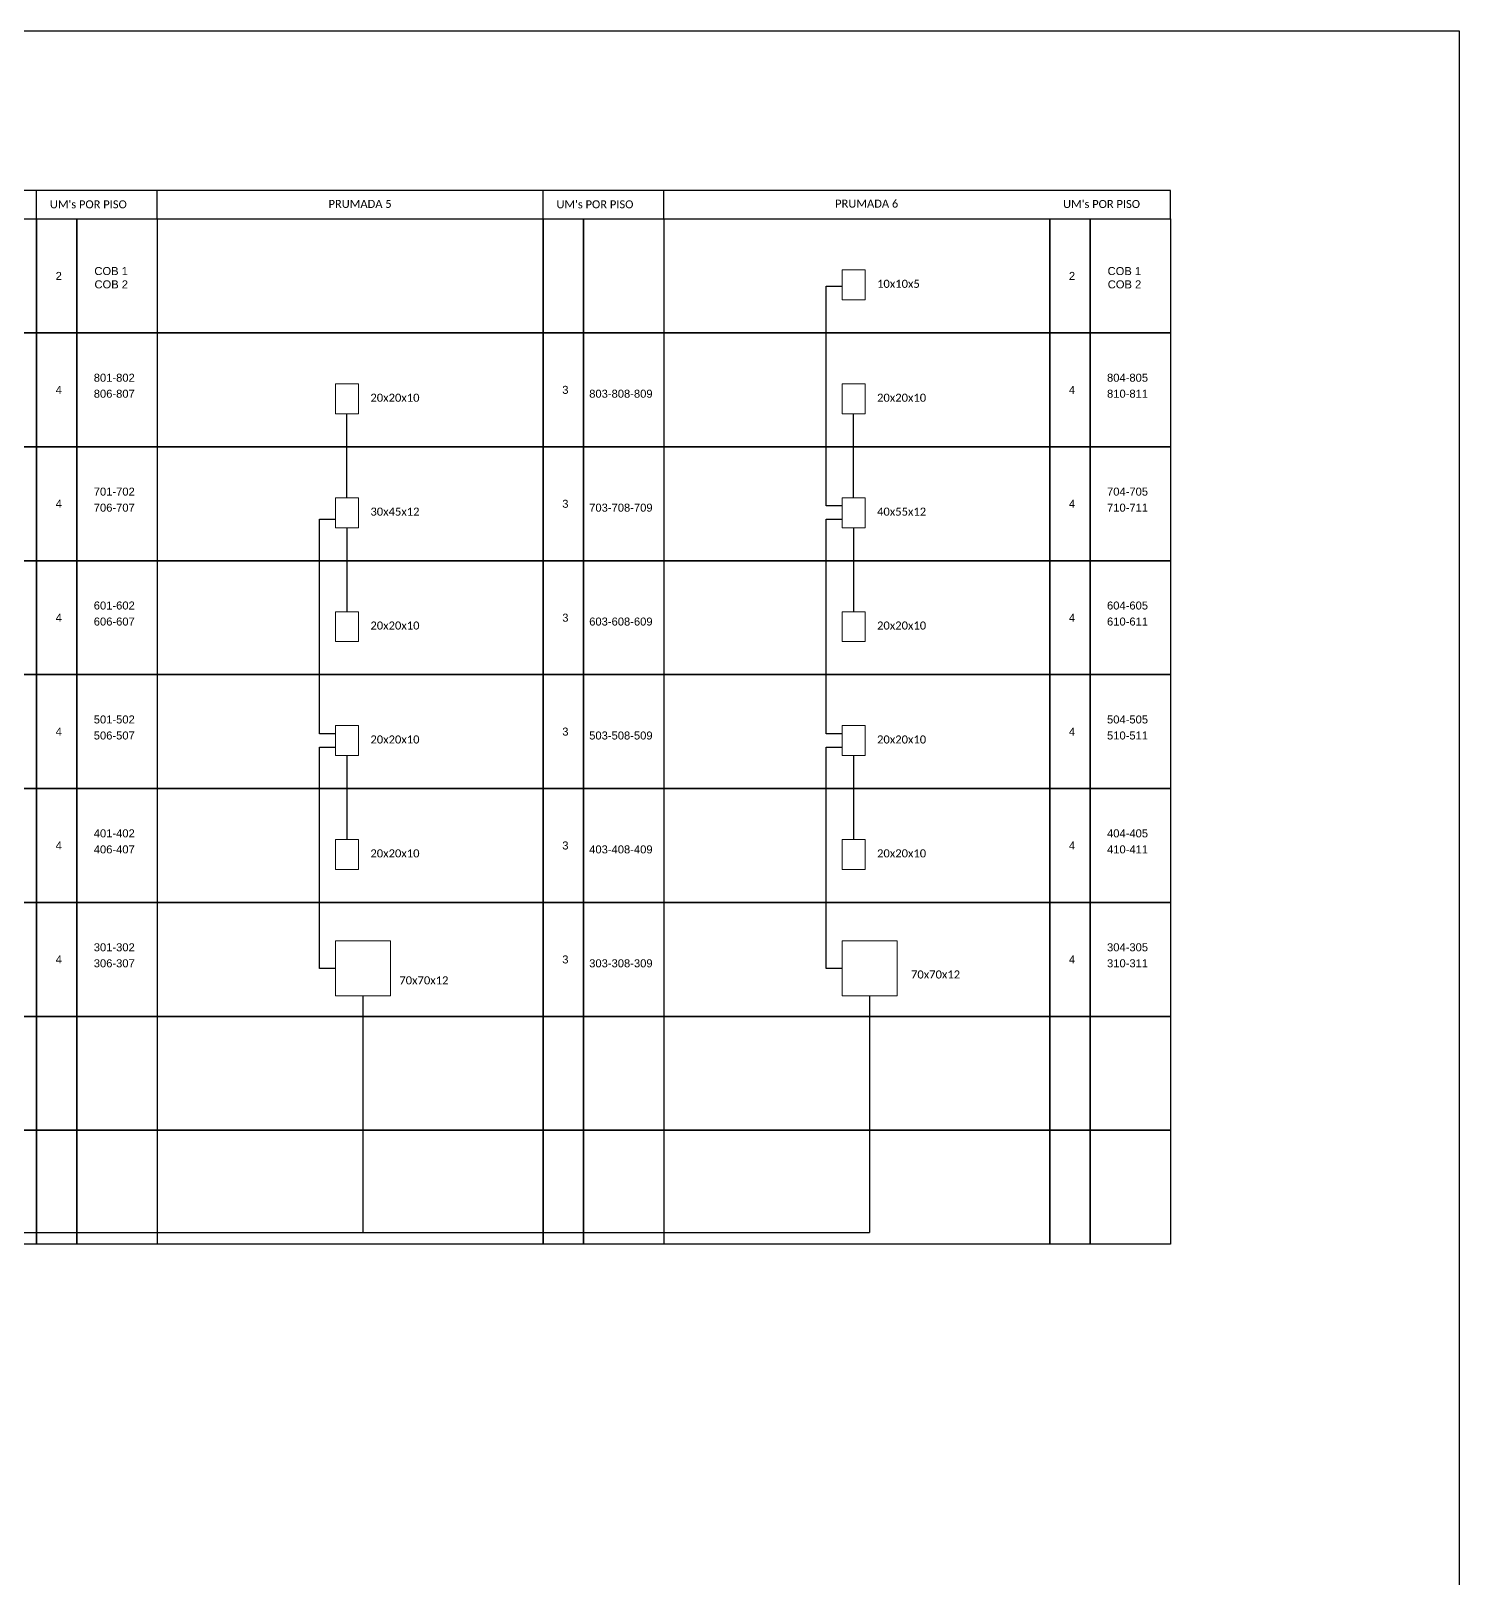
# Model space of a CAD drawing. Header units: millimetres. Extents: x 2752 to 3823, y -3651 to -2634.
# Drawn here: x 3412.2 to 3822.8, y -3173.1 to -2728.4 of the extents above; entities that cross this region are included whole.
import ezdxf
from ezdxf.enums import TextEntityAlignment as Align

# ---------------------------------------------------------------- set-up
doc = ezdxf.new("R2010")
doc.units = ezdxf.units.MM
doc.styles.add('ARIAL', font='arial.ttf')
doc.styles.add('WMF-Calibri0', font='calibri.ttf')

msp = doc.modelspace()

# ---------------------------------------------------------------- linework, layer by layer
for points in [[(2752.43, -2728.4), (3822.83, -2728.4), (3822.83, -3651.23), (2752.43, -3651.23)], [(3413.84, -2782.45), (3425.41, -2782.45), (3425.41, -2815.2), (3413.84, -2815.2)], [(3425.41, -2782.45), (3448.56, -2782.45), (3448.56, -2815.2), (3425.41, -2815.2)], [(3559.51, -2782.45), (3571.08, -2782.45), (3571.08, -2815.2), (3559.51, -2815.2)], [(3571.08, -2782.45), (3594.22, -2782.45), (3594.22, -2815.2), (3571.08, -2815.2)], [(3705.17, -2782.45), (3716.74, -2782.45), (3716.74, -2815.2), (3705.17, -2815.2)], [(3716.74, -2782.45), (3739.89, -2782.45), (3739.89, -2815.2), (3716.74, -2815.2)], [(3413.84, -2815.2), (3425.41, -2815.2), (3425.41, -2847.94), (3413.84, -2847.94)], [(3425.41, -2815.2), (3448.56, -2815.2), (3448.56, -2847.94), (3425.41, -2847.94)], [(3559.51, -2815.2), (3571.08, -2815.2), (3571.08, -2847.94), (3559.51, -2847.94)], [(3571.08, -2815.2), (3594.22, -2815.2), (3594.22, -2847.94), (3571.08, -2847.94)], [(3705.17, -2815.2), (3716.74, -2815.2), (3716.74, -2847.94), (3705.17, -2847.94)], [(3716.74, -2815.2), (3739.89, -2815.2), (3739.89, -2847.94), (3716.74, -2847.94)], [(3413.84, -2847.94), (3425.41, -2847.94), (3425.41, -2880.68), (3413.84, -2880.68)], [(3425.41, -2847.94), (3448.56, -2847.94), (3448.56, -2880.68), (3425.41, -2880.68)], [(3559.51, -2847.94), (3571.08, -2847.94), (3571.08, -2880.68), (3559.51, -2880.68)], [(3571.08, -2847.94), (3594.22, -2847.94), (3594.22, -2880.68), (3571.08, -2880.68)], [(3705.17, -2847.94), (3716.74, -2847.94), (3716.74, -2880.68), (3705.17, -2880.68)], [(3716.74, -2847.94), (3739.89, -2847.94), (3739.89, -2880.68), (3716.74, -2880.68)], [(3413.84, -2880.68), (3425.41, -2880.68), (3425.41, -2913.43), (3413.84, -2913.43)], [(3425.41, -2880.68), (3448.56, -2880.68), (3448.56, -2913.43), (3425.41, -2913.43)], [(3559.51, -2880.68), (3571.08, -2880.68), (3571.08, -2913.43), (3559.51, -2913.43)], [(3571.08, -2880.68), (3594.22, -2880.68), (3594.22, -2913.43), (3571.08, -2913.43)], [(3705.17, -2880.68), (3716.74, -2880.68), (3716.74, -2913.43), (3705.17, -2913.43)], [(3716.74, -2880.68), (3739.89, -2880.68), (3739.89, -2913.43), (3716.74, -2913.43)], [(3413.84, -2913.43), (3425.41, -2913.43), (3425.41, -2946.17), (3413.84, -2946.17)], [(3425.41, -2913.43), (3448.56, -2913.43), (3448.56, -2946.17), (3425.41, -2946.17)], [(3559.51, -2913.43), (3571.08, -2913.43), (3571.08, -2946.17), (3559.51, -2946.17)], [(3571.08, -2913.43), (3594.22, -2913.43), (3594.22, -2946.17), (3571.08, -2946.17)], [(3705.17, -2913.43), (3716.74, -2913.43), (3716.74, -2946.17), (3705.17, -2946.17)], [(3716.74, -2913.43), (3739.89, -2913.43), (3739.89, -2946.17), (3716.74, -2946.17)], [(3413.84, -2946.17), (3425.41, -2946.17), (3425.41, -2978.91), (3413.84, -2978.91)], [(3425.41, -2946.17), (3448.56, -2946.17), (3448.56, -2978.91), (3425.41, -2978.91)], [(3559.51, -2946.17), (3571.08, -2946.17), (3571.08, -2978.91), (3559.51, -2978.91)], [(3571.08, -2946.17), (3594.22, -2946.17), (3594.22, -2978.91), (3571.08, -2978.91)], [(3705.17, -2946.17), (3716.74, -2946.17), (3716.74, -2978.91), (3705.17, -2978.91)], [(3716.74, -2946.17), (3739.89, -2946.17), (3739.89, -2978.91), (3716.74, -2978.91)], [(3413.84, -2978.91), (3425.41, -2978.91), (3425.41, -3011.66), (3413.84, -3011.66)], [(3425.41, -2978.91), (3448.56, -2978.91), (3448.56, -3011.66), (3425.41, -3011.66)], [(3559.51, -2978.91), (3571.08, -2978.91), (3571.08, -3011.66), (3559.51, -3011.66)], [(3571.08, -2978.91), (3594.22, -2978.91), (3594.22, -3011.66), (3571.08, -3011.66)], [(3705.17, -2978.91), (3716.74, -2978.91), (3716.74, -3011.66), (3705.17, -3011.66)], [(3716.74, -2978.91), (3739.89, -2978.91), (3739.89, -3011.66), (3716.74, -3011.66)], [(3413.84, -3011.66), (3425.41, -3011.66), (3425.41, -3044.4), (3413.84, -3044.4)], [(3425.41, -3011.66), (3448.56, -3011.66), (3448.56, -3044.4), (3425.41, -3044.4)], [(3559.51, -3011.66), (3571.08, -3011.66), (3571.08, -3044.4), (3559.51, -3044.4)], [(3571.08, -3011.66), (3594.22, -3011.66), (3594.22, -3044.4), (3571.08, -3044.4)], [(3705.17, -3011.66), (3716.74, -3011.66), (3716.74, -3044.4), (3705.17, -3044.4)], [(3716.74, -3011.66), (3739.89, -3011.66), (3739.89, -3044.4), (3716.74, -3044.4)], [(3413.84, -3044.4), (3425.41, -3044.4), (3425.41, -3077.15), (3413.84, -3077.15)], [(3425.41, -3044.4), (3448.56, -3044.4), (3448.56, -3077.15), (3425.41, -3077.15)], [(3559.51, -3044.4), (3571.08, -3044.4), (3571.08, -3077.15), (3559.51, -3077.15)], [(3571.08, -3044.4), (3594.22, -3044.4), (3594.22, -3077.15), (3571.08, -3077.15)], [(3705.17, -3044.4), (3716.74, -3044.4), (3716.74, -3077.15), (3705.17, -3077.15)], [(3716.74, -3044.4), (3739.89, -3044.4), (3739.89, -3077.15), (3716.74, -3077.15)]]:
    msp.add_lwpolyline(points, close=True)
for points in [[(3302.9, -2782.45), (3448.56, -2782.45), (3448.56, -2774.23), (3302.9, -2774.23)], [(3413.84, -2782.45), (3413.84, -2774.23)], [(3448.56, -2782.45), (3594.22, -2782.45), (3594.22, -2774.23), (3448.56, -2774.23)], [(3559.51, -2782.45), (3559.51, -2774.23)], [(3594.22, -2782.45), (3739.89, -2782.45), (3739.89, -2774.23), (3594.22, -2774.23)], [(3302.9, -2782.45), (3413.84, -2782.45), (3413.84, -2815.2), (3302.9, -2815.2)], [(3448.56, -2782.45), (3559.51, -2782.45), (3559.51, -2815.2), (3448.56, -2815.2)], [(3594.22, -2782.45), (3705.17, -2782.45), (3705.17, -2815.2), (3594.22, -2815.2)], [(3302.9, -2815.2), (3413.84, -2815.2), (3413.84, -2847.94), (3302.9, -2847.94)], [(3448.56, -2815.2), (3559.51, -2815.2), (3559.51, -2847.94), (3448.56, -2847.94)], [(3594.22, -2815.2), (3705.17, -2815.2), (3705.17, -2847.94), (3594.22, -2847.94)], [(3302.9, -2847.94), (3413.84, -2847.94), (3413.84, -2880.68), (3302.9, -2880.68)], [(3448.56, -2847.94), (3559.51, -2847.94), (3559.51, -2880.68), (3448.56, -2880.68)], [(3594.22, -2847.94), (3705.17, -2847.94), (3705.17, -2880.68), (3594.22, -2880.68)], [(3302.9, -2880.68), (3413.84, -2880.68), (3413.84, -2913.43), (3302.9, -2913.43)], [(3448.56, -2880.68), (3559.51, -2880.68), (3559.51, -2913.43), (3448.56, -2913.43)], [(3594.22, -2880.68), (3705.17, -2880.68), (3705.17, -2913.43), (3594.22, -2913.43)], [(3302.9, -2913.43), (3413.84, -2913.43), (3413.84, -2946.17), (3302.9, -2946.17)], [(3448.56, -2913.43), (3559.51, -2913.43), (3559.51, -2946.17), (3448.56, -2946.17)], [(3594.22, -2913.43), (3705.17, -2913.43), (3705.17, -2946.17), (3594.22, -2946.17)], [(3302.9, -2946.17), (3413.84, -2946.17), (3413.84, -2978.91), (3302.9, -2978.91)], [(3448.56, -2946.17), (3559.51, -2946.17), (3559.51, -2978.91), (3448.56, -2978.91)], [(3594.22, -2946.17), (3705.17, -2946.17), (3705.17, -2978.91), (3594.22, -2978.91)], [(3302.9, -2978.91), (3413.84, -2978.91), (3413.84, -3011.66), (3302.9, -3011.66)], [(3448.56, -2978.91), (3559.51, -2978.91), (3559.51, -3011.66), (3448.56, -3011.66)], [(3594.22, -2978.91), (3705.17, -2978.91), (3705.17, -3011.66), (3594.22, -3011.66)], [(3302.9, -3011.66), (3413.84, -3011.66), (3413.84, -3044.4), (3302.9, -3044.4)], [(3448.56, -3011.66), (3559.51, -3011.66), (3559.51, -3044.4), (3448.56, -3044.4)], [(3594.22, -3011.66), (3705.17, -3011.66), (3705.17, -3044.4), (3594.22, -3044.4)], [(3302.9, -3044.4), (3413.84, -3044.4), (3413.84, -3077.15), (3302.9, -3077.15)], [(3448.56, -3044.4), (3559.51, -3044.4), (3559.51, -3077.15), (3448.56, -3077.15)], [(3594.22, -3044.4), (3705.17, -3044.4), (3705.17, -3077.15), (3594.22, -3077.15)]]:
    msp.add_lwpolyline(points)
at = {"color": 1, "lineweight": 0}
for points in [[(3645.44, -2797.1), (3652.06, -2797.1), (3652.06, -2805.72), (3645.44, -2805.72)], [(3499.78, -2829.84), (3506.4, -2829.84), (3506.4, -2838.46), (3499.78, -2838.46)], [(3645.44, -2829.84), (3652.06, -2829.84), (3652.06, -2838.46), (3645.44, -2838.46)], [(3499.78, -2862.59), (3506.4, -2862.59), (3506.4, -2871.21), (3499.78, -2871.21)], [(3645.44, -2862.59), (3652.06, -2862.59), (3652.06, -2871.21), (3645.44, -2871.21)], [(3499.78, -2895.33), (3506.4, -2895.33), (3506.4, -2903.95), (3499.78, -2903.95)], [(3645.44, -2895.33), (3652.06, -2895.33), (3652.06, -2903.95), (3645.44, -2903.95)], [(3499.78, -2928.07), (3506.4, -2928.07), (3506.4, -2936.69), (3499.78, -2936.69)], [(3645.44, -2928.07), (3652.06, -2928.07), (3652.06, -2936.69), (3645.44, -2936.69)], [(3499.78, -2960.82), (3506.4, -2960.82), (3506.4, -2969.44), (3499.78, -2969.44)], [(3645.44, -2960.82), (3652.06, -2960.82), (3652.06, -2969.44), (3645.44, -2969.44)], [(3499.78, -2989.97), (3515.58, -2989.97), (3515.58, -3005.77), (3499.78, -3005.77)], [(3645.44, -2989.97), (3661.25, -2989.97), (3661.25, -3005.77), (3645.44, -3005.77)]]:
    msp.add_lwpolyline(points, close=True, dxfattribs=at)
at = {"color": 3}
for points in [[(3645.44, -2864.93), (3640.9, -2864.93), (3640.9, -2801.75), (3645.44, -2801.75)], [(3503.09, -2862.59), (3503.09, -2838.46)], [(3648.75, -2862.59), (3648.75, -2838.46)], [(3499.78, -2930.45), (3495.23, -2930.45), (3495.23, -2868.72), (3499.78, -2868.72)], [(3503.09, -2871.21), (3503.09, -2895.33)], [(3645.44, -2930.45), (3640.9, -2930.45), (3640.9, -2868.72), (3645.44, -2868.72)], [(3648.75, -2871.21), (3648.75, -2895.33)], [(3499.78, -2997.87), (3495.23, -2997.87), (3495.23, -2934.25), (3499.78, -2934.25)], [(3645.44, -2997.87), (3640.9, -2997.87), (3640.9, -2934.25), (3645.44, -2934.25)], [(3503.09, -2936.69), (3503.09, -2960.82)], [(3648.75, -2936.69), (3648.75, -2960.82)], [(3507.68, -3005.77), (3507.68, -3073.76)], [(3653.35, -3005.77), (3653.35, -3073.76)], [(2898.74, -3073.76), (3653.35, -3073.76)]]:
    msp.add_lwpolyline(points, dxfattribs=at)

# ---------------------------------------------------------------- texts
at = {"style": 'WMF-Calibri0'}
for s, height, p in [("UM's POR PISO", 2.3, (3417.66, -2779.39)), ('PRUMADA 5', 2.3, (3497.78, -2779.27)), ("UM's POR PISO", 2.3, (3563.32, -2779.39)), ('PRUMADA 6', 2.3, (3643.44, -2779.19)), ("UM's POR PISO", 2.3, (3708.98, -2779.3)), ('10x10x5', 2.317, (3655.5, -2802.24)), ('20x20x10', 2.317, (3509.83, -2834.99)), ('20x20x10', 2.317, (3655.5, -2834.99)), ('30x45x12', 2.317, (3509.83, -2867.73)), ('40x55x12', 2.317, (3655.5, -2867.73)), ('20x20x10', 2.317, (3509.83, -2900.47)), ('20x20x10', 2.317, (3655.5, -2900.47)), ('20x20x10', 2.317, (3509.83, -2933.22)), ('20x20x10', 2.317, (3655.5, -2933.22)), ('20x20x10', 2.317, (3509.83, -2965.96)), ('20x20x10', 2.317, (3655.5, -2965.96)), ('70x70x12', 2.317, (3518.15, -3002.46)), ('70x70x12', 2.317, (3665.26, -3000.77))]:
    msp.add_text(s, height=height, dxfattribs=at).set_placement(p)
at = {"style": 'ARIAL'}
for s, p in [('COB 1', (3435.28, -2797.42)), ('COB 1', (3726.6, -2797.42)), ('2', (3420.22, -2798.82)), ('COB 2', (3435.31, -2801.25)), ('2', (3711.55, -2798.82)), ('COB 2', (3726.64, -2801.25)), ('801-802', (3436.18, -2828.08)), ('804-805', (3727.51, -2828.08)), ('4', (3420.22, -2831.57)), ('806-807', (3436.18, -2832.68)), ('3', (3565.88, -2831.57)), ('803-808-809', (3581.84, -2832.68)), ('4', (3711.55, -2831.57)), ('810-811', (3727.51, -2832.68)), ('4', (3420.22, -2864.31)), ('701-702', (3436.18, -2860.82)), ('3', (3565.88, -2864.31)), ('4', (3711.55, -2864.31)), ('704-705', (3727.51, -2860.82)), ('706-707', (3436.18, -2865.43)), ('703-708-709', (3581.84, -2865.43)), ('710-711', (3727.51, -2865.43)), ('601-602', (3436.18, -2893.56)), ('604-605', (3727.51, -2893.56)), ('4', (3420.22, -2897.06)), ('606-607', (3436.18, -2898.17)), ('3', (3565.88, -2897.06)), ('603-608-609', (3581.84, -2898.17)), ('4', (3711.55, -2897.06)), ('610-611', (3727.51, -2898.17)), ('501-502', (3436.18, -2926.31)), ('504-505', (3727.51, -2926.31)), ('4', (3420.22, -2929.8)), ('506-507', (3436.18, -2930.92)), ('3', (3565.88, -2929.8)), ('503-508-509', (3581.84, -2930.92)), ('4', (3711.55, -2929.8)), ('510-511', (3727.51, -2930.92)), ('4', (3420.22, -2962.54)), ('401-402', (3436.18, -2959.05)), ('3', (3565.88, -2962.54)), ('4', (3711.55, -2962.54)), ('404-405', (3727.51, -2959.05)), ('406-407', (3436.18, -2963.66)), ('403-408-409', (3581.84, -2963.66)), ('410-411', (3727.51, -2963.66)), ('301-302', (3436.18, -2991.8)), ('304-305', (3727.51, -2991.8)), ('4', (3420.22, -2995.29)), ('306-307', (3436.18, -2996.4)), ('3', (3565.88, -2995.29)), ('303-308-309', (3581.84, -2996.4)), ('4', (3711.55, -2995.29)), ('310-311', (3727.51, -2996.4))]:
    msp.add_text(s, height=2.3, dxfattribs=at).set_placement(p, align=Align.MIDDLE_CENTER)

doc.saveas('drawing.dxf')
